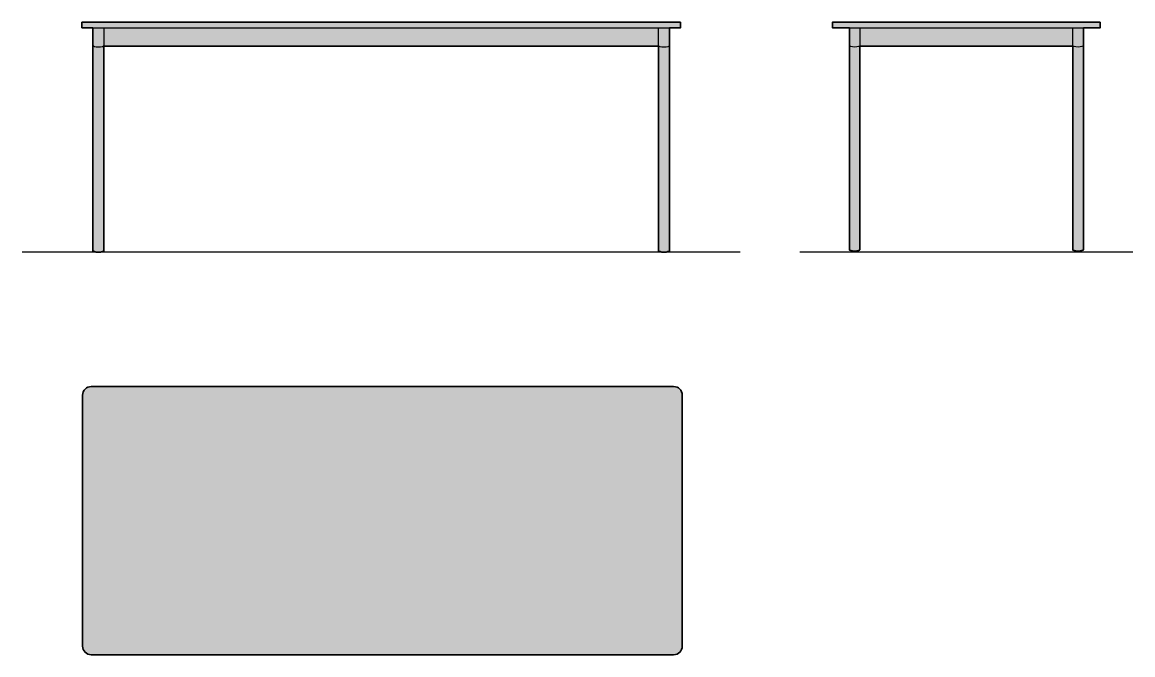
# Model space of a CAD drawing. Header units: millimetres. Extents: x 0 to 3524, y -1277 to 730.
import ezdxf

# ---------------------------------------------------------------- set-up
doc = ezdxf.new("R2010")
doc.units = ezdxf.units.MM
doc.layers.add('Blocks', color=7, linetype='Continuous')
doc.layers.add('Blocks$Fill', color=7, linetype='Continuous', true_color=0xffffff)
for name, color, linetype, lineweight, true_color in [('Blocks$Inner', 7, 'Continuous', 25, 0x007f00), ('Blocks$Outline', 7, 'Continuous', 35, 0xff3f3f), ('Groud', 7, 'Continuous', 25, 0x243775)]:
    doc.layers.add(name, color=color, linetype=linetype, lineweight=lineweight, true_color=true_color)

# ---------------------------------------------------------------- blocks, each defined once
blk = doc.blocks.new('Base Dining Table Front')
at = {"layer": 'Blocks$Fill'}
blk.add_hatch(color=256, dxfattribs=at).paths.add_polyline_path([(224.6, 712.4), (224.6, 4), (224.6, 4), (224.6, 4), (224.9, 3.8), (225.3, 3.6), (225.9, 3.4), (226.6, 3.1), (227.4, 2.7), (228.4, 2.4), (229.5, 2), (230.7, 1.6), (232, 1.3), (232.7, 1.1), (233.5, 0.9), (234.2, 0.8), (235, 0.6), (235.8, 0.5), (236.6, 0.4), (237.4, 0.3), (238.3, 0.2), (239.2, 0.1), (240.1, 0), (241, 0), (241.9, 0), (242.8, 0), (243.7, 0), (244.6, 0.1), (245.5, 0.2), (246.4, 0.3), (247.2, 0.4), (248, 0.5), (248.8, 0.6), (249.6, 0.8), (250.3, 0.9), (251.1, 1.1), (251.8, 1.3), (253.1, 1.6), (254.3, 2), (255.4, 2.4), (256.4, 2.7), (257.2, 3.1), (257.9, 3.4), (258.5, 3.6), (258.9, 3.8), (259.2, 4), (259.2, 4), (259.2, 4), (259.2, 4.1), (259.2, 4.4), (259.2, 5.4), (259.2, 9.4), (259.2, 25), (259.2, 81.8), (259.2, 265.5), (259.2, 654.1), (2019.3, 654.1), (2019.3, 4), (2019.3, 4), (2019.4, 4), (2019.7, 3.8), (2020.1, 3.6), (2020.6, 3.4), (2021.4, 3.1), (2022.2, 2.7), (2023.2, 2.4), (2024.3, 2), (2025.5, 1.6), (2026.8, 1.3), (2027.5, 1.1), (2028.2, 0.9), (2029, 0.8), (2029.8, 0.6), (2030.6, 0.5), (2031.4, 0.4), (2032.2, 0.3), (2033.1, 0.2), (2033.9, 0.1), (2034.8, 0), (2035.7, 0), (2036.7, 0), (2037.6, 0), (2038.5, 0), (2039.4, 0.1), (2040.3, 0.2), (2041.1, 0.3), (2042, 0.4), (2042.8, 0.5), (2043.6, 0.6), (2044.4, 0.8), (2045.1, 0.9), (2045.8, 1.1), (2046.5, 1.3), (2047.9, 1.6), (2049.1, 2), (2050.2, 2.4), (2051.2, 2.7), (2052, 3.1), (2052.7, 3.4), (2053.3, 3.6), (2053.7, 3.8), (2054, 4), (2054, 4), (2054, 712.4), (2089.3, 712.4), (2089.3, 730), (189.3, 730), (189.3, 712.4)], flags=0)
at = {"layer": 'Blocks$Inner'}
blk.add_line((2019.3, 654.1), (259.2, 654.1), dxfattribs=at)
blk.add_lwpolyline([(2089.3, 730), (189.3, 730), (189.3, 712.4), (2089.3, 712.4)], close=True, dxfattribs=at)
for points in [[(224.6, 4), (224.6, 4), (224.6, 712.4), (224.6, 712.4)], [(224.6, 712.4), (224.6, 712.4), (259.2, 712.4), (259.2, 712.4)], [(259.2, 712.4), (259.2, 712.4), (259.2, 4), (259.2, 4)], [(2019.3, 4), (2019.3, 4), (2019.3, 712.4), (2019.3, 712.4)], [(2019.3, 712.4), (2019.3, 712.4), (2054, 712.4), (2054, 712.4)], [(2054, 712.4), (2054, 712.4), (2054, 4), (2054, 4)]]:
    blk.add_open_spline(points, degree=3, dxfattribs=at)
for points, knots in [([(259.2, 654.1), (259.2, 654.1), (251.9, 650.7), (241.9, 650.7), (231.9, 650.7), (224.6, 654.1), (224.6, 654.1)], [3, 3, 3, 3, 4, 4, 4, 5, 5, 5, 5]), ([(2054, 654.1), (2054, 654.1), (2046.7, 650.7), (2036.7, 650.7), (2026.7, 650.7), (2019.3, 654.1), (2019.3, 654.1)], [0, 0, 0, 0, 1, 1, 1, 2, 2, 2, 2]), ([(259.2, 4), (259.2, 4), (251.9, 0), (241.9, 0), (231.9, 0), (224.6, 4), (224.6, 4)], [5, 5, 5, 5, 6, 6, 6, 7, 7, 7, 7]), ([(2054, 4), (2054, 4), (2046.7, 0), (2036.7, 0), (2026.7, 0), (2019.3, 4), (2019.3, 4)], [5, 5, 5, 5, 6, 6, 6, 7, 7, 7, 7])]:
    blk.add_open_spline(points, degree=3, knots=knots, dxfattribs=at)
at = {"layer": 'Blocks$Outline'}
for points in [[(2089.3, 730), (189.3, 730), (189.3, 712.4), (224.6, 712.4)], [(2054, 712.4), (2089.3, 712.4), (2089.3, 730)], [(259.2, 654.1), (2019.3, 654.1)]]:
    blk.add_lwpolyline(points, dxfattribs=at)
for points, knots in [([(224.6, 712.4), (224.6, 712.4), (224.6, 587.5), (224.6, 4), (224.6, 4), (224.6, 4), (231.9, 0), (241.9, 0), (251.9, 0), (259.2, 4), (259.2, 4)], [-3, -3, -3, -3, -2.823714, -2, -2, -2, -1, -1, -1, 0, 0, 0, 0]), ([(2054, 4), (2054, 4), (2054, 587.5), (2054, 712.4), (2054, 712.4)], [-5, -5, -5, -5, -4.176286, -4, -4, -4, -4]), ([(2019.3, 654.1), (2019.3, 484.7), (2019.3, 4), (2019.3, 4), (2019.3, 4), (2026.7, 0), (2036.7, 0), (2046.7, 0), (2054, 4), (2054, 4)], [-2.823714, -2.823714, -2.823714, -2.823714, -2, -2, -2, -1, -1, -1, 0, 0, 0, 0])]:
    blk.add_open_spline(points, degree=3, knots=knots, dxfattribs=at)
blk.add_open_spline([(259.2, 4), (259.2, 4), (259.2, 484.7), (259.2, 654.1)], degree=3, dxfattribs=at)
blk = doc.blocks.new('Base Dining Table Top')
at = {"layer": 'Blocks$Fill'}
blk.add_hatch(color=256, dxfattribs=at).paths.add_polyline_path([(2124.2, -621.3), (2124.9, -621.3), (2125.6, -621.3), (2126.3, -621.3), (2127, -621.2), (2127.7, -621.1), (2128.4, -621), (2129, -620.9), (2129.7, -620.8), (2130.4, -620.6), (2131, -620.5), (2131.7, -620.3), (2132.3, -620.1), (2133, -619.9), (2133.6, -619.7), (2134.3, -619.4), (2134.9, -619.2), (2135.5, -618.9), (2136.1, -618.6), (2136.7, -618.3), (2137.3, -618), (2137.9, -617.7), (2138.4, -617.3), (2139, -617), (2139.6, -616.6), (2140.1, -616.3), (2140.6, -615.9), (2141.2, -615.5), (2141.7, -615), (2142.2, -614.6), (2142.7, -614.2), (2143.2, -613.7), (2143.6, -613.3), (2144.1, -612.8), (2144.5, -612.3), (2145, -611.8), (2145.4, -611.3), (2145.8, -610.8), (2146.2, -610.3), (2146.6, -609.7), (2147, -609.2), (2147.4, -608.6), (2147.7, -608.1), (2148.1, -607.5), (2148.4, -606.9), (2148.7, -606.3), (2149, -605.7), (2149.3, -605.1), (2149.5, -604.5), (2149.8, -603.9), (2150, -603.3), (2150.3, -602.6), (2150.5, -602), (2150.7, -601.3), (2150.8, -600.7), (2151, -600), (2151.1, -599.3), (2151.3, -598.7), (2151.4, -598), (2151.5, -597.3), (2151.6, -596.6), (2151.6, -595.9), (2151.7, -595.2), (2151.7, -594.5), (2151.7, -593.8), (2151.7, -593.8), (2151.7, 202.5), (2151.7, 203.2), (2151.7, 203.9), (2151.6, 204.6), (2151.6, 205.3), (2151.5, 206), (2151.4, 206.7), (2151.3, 207.4), (2151.1, 208.1), (2151, 208.7), (2150.8, 209.4), (2150.7, 210), (2150.5, 210.7), (2150.3, 211.3), (2150, 212), (2149.8, 212.6), (2149.5, 213.2), (2149.3, 213.8), (2149, 214.4), (2148.7, 215), (2148.4, 215.6), (2148.1, 216.2), (2147.7, 216.8), (2147.4, 217.3), (2147, 217.9), (2146.6, 218.4), (2146.2, 219), (2145.8, 219.5), (2145.4, 220), (2145, 220.5), (2144.5, 221), (2144.1, 221.5), (2143.6, 222), (2143.2, 222.4), (2142.7, 222.9), (2142.2, 223.3), (2141.7, 223.8), (2141.2, 224.2), (2140.6, 224.6), (2140.1, 225), (2139.6, 225.3), (2139, 225.7), (2138.4, 226.1), (2137.9, 226.4), (2137.3, 226.7), (2136.7, 227), (2136.1, 227.3), (2135.5, 227.6), (2134.9, 227.9), (2134.3, 228.1), (2133.6, 228.4), (2133, 228.6), (2132.3, 228.8), (2131.7, 229), (2131, 229.2), (2130.4, 229.3), (2129.7, 229.5), (2129, 229.6), (2128.4, 229.7), (2127.7, 229.8), (2127, 229.9), (2126.3, 230), (2125.6, 230), (2124.9, 230), (2124.2, 230), (2124.1, 230), (276.2, 230), (275.4, 230), (274.7, 230), (274, 230), (273.3, 229.9), (272.7, 229.8), (272, 229.7), (271.3, 229.6), (270.6, 229.5), (269.9, 229.3), (269.3, 229.2), (268.6, 229), (268, 228.8), (267.3, 228.6), (266.7, 228.4), (266.1, 228.1), (265.4, 227.9), (264.8, 227.6), (264.2, 227.3), (263.6, 227), (263, 226.7), (262.5, 226.4), (261.9, 226.1), (261.3, 225.7), (260.8, 225.3), (260.2, 225), (259.7, 224.6), (259.2, 224.2), (258.6, 223.8), (258.1, 223.3), (257.6, 222.9), (257.2, 222.4), (256.7, 222), (256.2, 221.5), (255.8, 221), (255.3, 220.5), (254.9, 220), (254.5, 219.5), (254.1, 219), (253.7, 218.4), (253.3, 217.9), (253, 217.3), (252.6, 216.8), (252.3, 216.2), (251.9, 215.6), (251.6, 215), (251.3, 214.4), (251.1, 213.8), (250.8, 213.2), (250.5, 212.6), (250.3, 212), (250.1, 211.3), (249.9, 210.7), (249.7, 210), (249.5, 209.4), (249.3, 208.7), (249.2, 208.1), (249.1, 207.4), (248.9, 206.7), (248.8, 206), (248.8, 205.3), (248.7, 204.6), (248.7, 203.9), (248.6, 203.2), (248.6, 202.5), (248.6, 202.5), (248.6, -593.8), (248.6, -594.5), (248.7, -595.2), (248.7, -595.9), (248.8, -596.6), (248.8, -597.3), (248.9, -598), (249.1, -598.7), (249.2, -599.3), (249.3, -600), (249.5, -600.7), (249.7, -601.3), (249.9, -602), (250.1, -602.6), (250.3, -603.3), (250.5, -603.9), (250.8, -604.5), (251.1, -605.1), (251.3, -605.7), (251.6, -606.3), (251.9, -606.9), (252.3, -607.5), (252.6, -608.1), (253, -608.6), (253.3, -609.2), (253.7, -609.7), (254.1, -610.3), (254.5, -610.8), (254.9, -611.3), (255.3, -611.8), (255.8, -612.3), (256.2, -612.8), (256.7, -613.3), (257.2, -613.7), (257.6, -614.2), (258.1, -614.6), (258.6, -615), (259.2, -615.5), (259.7, -615.9), (260.2, -616.3), (260.8, -616.6), (261.3, -617), (261.9, -617.3), (262.5, -617.7), (263, -618), (263.6, -618.3), (264.2, -618.6), (264.8, -618.9), (265.4, -619.2), (266.1, -619.4), (266.7, -619.7), (267.3, -619.9), (268, -620.1), (268.6, -620.3), (269.3, -620.5), (269.9, -620.6), (270.6, -620.8), (271.3, -620.9), (272, -621), (272.7, -621.1), (273.3, -621.2), (274, -621.3), (274.7, -621.3), (275.4, -621.3), (276.2, -621.3), (276.2, -621.3)], flags=0)
at = {"layer": 'Blocks$Inner'}
for points in [[(248.6, 202.5), (248.6, 217.7), (260.9, 230), (276.2, 230)], [(276.2, 230), (276.2, 230), (2124.2, 230), (2124.2, 230)], [(2124.2, 230), (2139.4, 230), (2151.7, 217.7), (2151.7, 202.5)], [(248.6, -593.8), (248.6, -593.8), (248.6, 202.5), (248.6, 202.5)], [(2151.7, 202.5), (2151.7, 202.5), (2151.7, -593.8), (2151.7, -593.8)], [(276.2, -621.3), (260.9, -621.3), (248.6, -609), (248.6, -593.8)], [(2151.7, -593.8), (2151.7, -609), (2139.4, -621.3), (2124.2, -621.3)], [(2124.2, -621.3), (2124.2, -621.3), (276.2, -621.3), (276.2, -621.3)]]:
    blk.add_open_spline(points, degree=3, dxfattribs=at)
at = {"layer": 'Blocks$Outline'}
blk.add_open_spline([(2124.2, -621.3), (2139.4, -621.3), (2151.7, -609), (2151.7, -593.8), (2151.7, -593.8), (2151.7, 202.5), (2151.7, 202.5), (2151.7, 217.7), (2139.4, 230), (2124.2, 230), (2124.2, 230), (276.2, 230), (276.2, 230), (260.9, 230), (248.6, 217.7), (248.6, 202.5), (248.6, 202.5), (248.6, -593.8), (248.6, -593.8), (248.6, -609), (260.9, -621.3), (276.2, -621.3), (276.2, -621.3), (2124.2, -621.3), (2124.2, -621.3)], degree=3, knots=[-8, -8, -8, -8, -7, -7, -7, -6, -6, -6, -5, -5, -5, -4, -4, -4, -3, -3, -3, -2, -2, -2, -1, -1, -1, 0, 0, 0, 0], dxfattribs=at)
blk = doc.blocks.new('Base Dining Table SIde')
at = {"layer": 'Blocks$Fill'}
blk.add_hatch(color=256, dxfattribs=at).paths.add_polyline_path([(156.9, 712.5), (156.9, 7.4), (156.9, 7.4), (157, 7.3), (157.2, 7.2), (157.6, 7), (158.2, 6.8), (158.8, 6.5), (159.7, 6.1), (160.6, 5.8), (161.7, 5.4), (162.9, 5), (164.1, 4.7), (164.8, 4.5), (165.5, 4.3), (166.3, 4.2), (167, 4), (167.8, 3.9), (168.6, 3.8), (169.4, 3.7), (170.2, 3.6), (171.1, 3.5), (171.9, 3.4), (172.8, 3.4), (173.7, 3.4), (174.6, 3.4), (175.5, 3.4), (176.4, 3.5), (177.2, 3.6), (178.1, 3.7), (178.9, 3.8), (179.7, 3.9), (180.5, 4), (181.2, 4.2), (181.9, 4.3), (182.6, 4.5), (183.3, 4.7), (184.6, 5), (185.8, 5.4), (186.8, 5.8), (187.8, 6.1), (188.6, 6.5), (189.3, 6.8), (189.8, 7), (190.2, 7.2), (190.6, 7.4), (190.6, 7.4), (190.6, 7.4), (190.6, 7.5), (190.6, 7.7), (190.6, 8.8), (190.6, 12.8), (190.6, 28.3), (190.6, 84.8), (190.6, 267.7), (190.6, 654.5), (865.7, 654.5), (865.7, 7.4), (865.7, 7.4), (865.8, 7.3), (866.1, 7.2), (866.5, 7), (867, 6.8), (867.7, 6.5), (868.5, 6.1), (869.4, 5.8), (870.5, 5.4), (871.7, 5), (873, 4.7), (873.7, 4.5), (874.4, 4.3), (875.1, 4.2), (875.8, 4), (876.6, 3.9), (877.4, 3.8), (878.2, 3.7), (879.1, 3.6), (879.9, 3.5), (880.8, 3.4), (881.7, 3.4), (882.6, 3.4), (883.5, 3.4), (884.3, 3.4), (885.2, 3.5), (886.1, 3.6), (886.9, 3.7), (887.7, 3.8), (888.5, 3.9), (889.3, 4), (890, 4.2), (890.8, 4.3), (891.5, 4.5), (892.2, 4.7), (893.4, 5), (894.6, 5.4), (895.7, 5.8), (896.6, 6.1), (897.4, 6.5), (898.1, 6.8), (898.7, 7), (899.1, 7.2), (899.4, 7.4), (899.4, 7.4), (899.4, 712.5), (953.1, 712.5), (953.1, 730), (103.1, 730), (103.1, 712.5)], flags=0)
at = {"layer": 'Blocks$Inner'}
blk.add_line((865.7, 654.5), (190.6, 654.5), dxfattribs=at)
blk.add_lwpolyline([(953.1, 730), (103.1, 730), (103.1, 712.5), (953.1, 712.5)], close=True, dxfattribs=at)
for points in [[(156.9, 7.4), (156.9, 7.4), (156.9, 712.5), (156.9, 712.5)], [(156.9, 712.5), (156.9, 712.5), (190.6, 712.5), (190.6, 712.5)], [(190.6, 712.5), (190.6, 712.5), (190.6, 7.4), (190.6, 7.4)], [(865.7, 7.4), (865.7, 7.4), (865.7, 712.5), (865.7, 712.5)], [(865.7, 712.5), (865.7, 712.5), (899.4, 712.5), (899.4, 712.5)], [(899.4, 712.5), (899.4, 712.5), (899.4, 7.4), (899.4, 7.4)]]:
    blk.add_open_spline(points, degree=3, dxfattribs=at)
for points, knots in [([(190.6, 654.5), (190.6, 654.5), (183.4, 651), (173.7, 651), (164, 651), (156.9, 654.5), (156.9, 654.5)], [3, 3, 3, 3, 4, 4, 4, 5, 5, 5, 5]), ([(899.4, 654.5), (899.4, 654.5), (892.3, 651), (882.6, 651), (872.9, 651), (865.7, 654.5), (865.7, 654.5)], [0, 0, 0, 0, 1, 1, 1, 2, 2, 2, 2]), ([(190.6, 7.4), (190.6, 7.4), (183.4, 3.4), (173.7, 3.4), (164, 3.4), (156.9, 7.4), (156.9, 7.4)], [5, 5, 5, 5, 6, 6, 6, 7, 7, 7, 7]), ([(899.4, 7.4), (899.4, 7.4), (892.3, 3.4), (882.6, 3.4), (872.9, 3.4), (865.7, 7.4), (865.7, 7.4)], [5, 5, 5, 5, 6, 6, 6, 7, 7, 7, 7])]:
    blk.add_open_spline(points, degree=3, knots=knots, dxfattribs=at)
at = {"layer": 'Blocks$Outline'}
for points in [[(953.1, 730), (103.1, 730), (103.1, 712.5), (156.9, 712.5)], [(899.4, 712.5), (953.1, 712.5), (953.1, 730)], [(190.6, 654.5), (865.7, 654.5)]]:
    blk.add_lwpolyline(points, dxfattribs=at)
for points, knots in [([(156.9, 712.5), (156.9, 712.5), (156.9, 588.2), (156.9, 7.4), (156.9, 7.4), (156.9, 7.4), (164, 3.4), (173.7, 3.4), (183.4, 3.4), (190.6, 7.4), (190.6, 7.4)], [-3, -3, -3, -3, -2.823714, -2, -2, -2, -1, -1, -1, 0, 0, 0, 0]), ([(899.4, 7.4), (899.4, 7.4), (899.4, 588.2), (899.4, 712.5), (899.4, 712.5)], [-5, -5, -5, -5, -4.176286, -4, -4, -4, -4]), ([(865.7, 654.5), (865.7, 485.8), (865.7, 7.4), (865.7, 7.4), (865.7, 7.4), (872.9, 3.4), (882.6, 3.4), (892.3, 3.4), (899.4, 7.4), (899.4, 7.4)], [-2.823714, -2.823714, -2.823714, -2.823714, -2, -2, -2, -1, -1, -1, 0, 0, 0, 0])]:
    blk.add_open_spline(points, degree=3, knots=knots, dxfattribs=at)
blk.add_open_spline([(190.6, 7.4), (190.6, 7.4), (190.6, 485.8), (190.6, 654.5)], degree=3, dxfattribs=at)

msp = doc.modelspace()

# ---------------------------------------------------------------- linework, layer by layer
at = {"layer": 'Groud'}
for points in [[(2278.6, 0), (0, 0)], [(3524.2, 0), (2467.9, 0)]]:
    msp.add_lwpolyline(points, dxfattribs=at)

# ---------------------------------------------------------------- block references
at = {"layer": 'Blocks'}
for name, p in [('Base Dining Table Front', (0, 0)), ('Base Dining Table SIde', (2467.9, 0)), ('Base Dining Table Top', (-57, -656))]:
    msp.add_blockref(name, p, dxfattribs=at)

doc.saveas('drawing.dxf')
